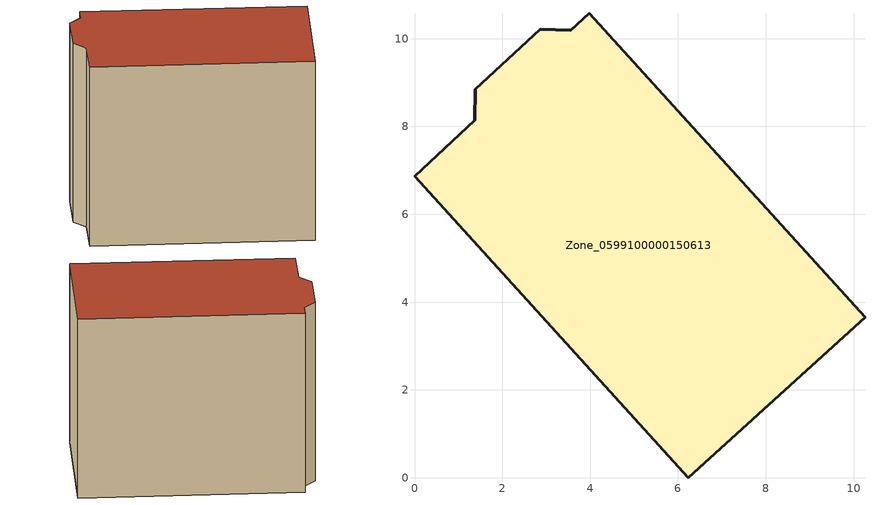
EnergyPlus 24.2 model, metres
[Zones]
Zone_0599100000150613
 floor ground (C_G): 1.39,8.85 2.86,10.21 3.56,10.19 3.98,10.58 10.26,3.66 6.23,0 0,6.87 1.37,8.14 z0
 wall outside (C_F): 1.37,8.14 0,6.87 6.23,0 10.26,3.66 3.98,10.58 3.56,10.19 2.86,10.21 1.39,8.85 1.37,8.14 z0:8.09
 roof outside (C_R): 2.86,10.21 1.39,8.85 1.37,8.14 0,6.87 6.23,0 10.26,3.66 3.98,10.58 3.56,10.19 z8.09
[BUILDING]
Pand.0599100000150613: North Axis=0; Terrain=City; Loads Convergence Tolerance Value=0.04; Temperature Convergence Tolerance Value=0.4; Solar Distribution=FullExterior; Maximum Number of Warmup Days=25; Minimum Number of Warmup Days=1
[Site:Location]
Rotterdam.The.Hague.AP_ZH_NLD Design_Conditions: Latitude=51.96; Longitude=4.45; Time Zone=1; Elevation=-4.5
[SITE:GROUNDTEMPERATURE:BUILDINGSURFACE]
18, 18, 18, 18, 18, 18, 18, 18, 18, 18, 18, 18
[MATERIAL] Thermal Absorptance=0.9; Solar Absorptance=0.7; Visible Absorptance=0.7
Name | Roughness | Thickness | Conductivity | Density | Specific Heat
G.TI.1946 | MediumSmooth | 0.15 | 1 | 540 | 1210
F.TI.1946 | Rough | 0.3 | 0.857143 | 1920 | 840
R.TI.1946 | MediumRough | 0.2 | 0.1 | 1500 | 1000
[CONSTRUCTION]
C_G: G.TI.1946
C_F: F.TI.1946
C_R: R.TI.1946
[ZONE]
Zone_0599100000150613: Type=1; Multiplier=1; Ceiling Height=Autocalculate; Volume=Autocalculate; Floor Area=autocalculate; Part of Total Floor Area=Yes
[ZONEINFILTRATION:DESIGNFLOWRATE]
Infil_Zone_0599100000150613: Zone or ZoneList or Space or SpaceList=Zone_0599100000150613; Schedule=AlwaysOn; Design Flow Rate Calculation Method=Flow/Area; Flow Rate per Floor Area=0.003; Constant Term Coefficient=1; Temperature Term Coefficient=0; Velocity Term Coefficient=0; Velocity Squared Term Coefficient=0
[HVACTEMPLATE:ZONE:IDEALLOADSAIRSYSTEM]
Zone_0599100000150613: Maximum Heating Supply Air Temperature=50; Minimum Cooling Supply Air Temperature=13; Maximum Heating Supply Air Humidity Ratio=0.0156; Minimum Cooling Supply Air Humidity Ratio=0.0077; Heating Limit=NoLimit; Cooling Limit=NoLimit; Dehumidification Control Type=ConstantSensibleHeatRatio; Cooling Sensible Heat Ratio=0.7; Dehumidification Setpoint=60; Humidification Control Type=None; Humidification Setpoint=30; Outdoor Air Method=None; Outdoor Air Flow Rate per Person=0.00944; Outdoor Air Flow Rate per Zone Floor Area=0; Outdoor Air Flow Rate per Zone=0; Demand Controlled Ventilation Type=None; Outdoor Air Economizer Type=NoEconomizer; Heat Recovery Type=None; Sensible Heat Recovery Effectiveness=0.7; Latent Heat Recovery Effectiveness=0.65
[ZONECONTROL:THERMOSTAT]
ThermostatControl_Zone_0599100000150613: Zone or ZoneList=Zone_0599100000150613; Control Type Schedule=DualSetpointControlType; Control 1=Thermostat_Zone_0599100000150613; Temperature Difference Between Cutout And Setpoint=0
[THERMOSTATSETPOINT:DUALSETPOINT]
Thermostat_Zone_0599100000150613: Heating Setpoint Temperature Schedule=HeatingSetpoint_Zone_0599100000150613; Cooling Setpoint Temperature Schedule=CoolingSetpoint_Zone_0599100000150613
[SCHEDULE:COMPACT]
HeatingSetpoint_Zone_0599100000150613: Through: 12/31, For: AllDays, Until: 24:00, 21
CoolingSetpoint_Zone_0599100000150613: Through: 12/31, For: AllDays, Until: 24:00, 24
DualSetpointControlType: Through: 12/31, For: AllDays, Until: 24:00, 4
AlwaysOn: Through: 12/31, For: AllDays, Until: 24:00, 1
